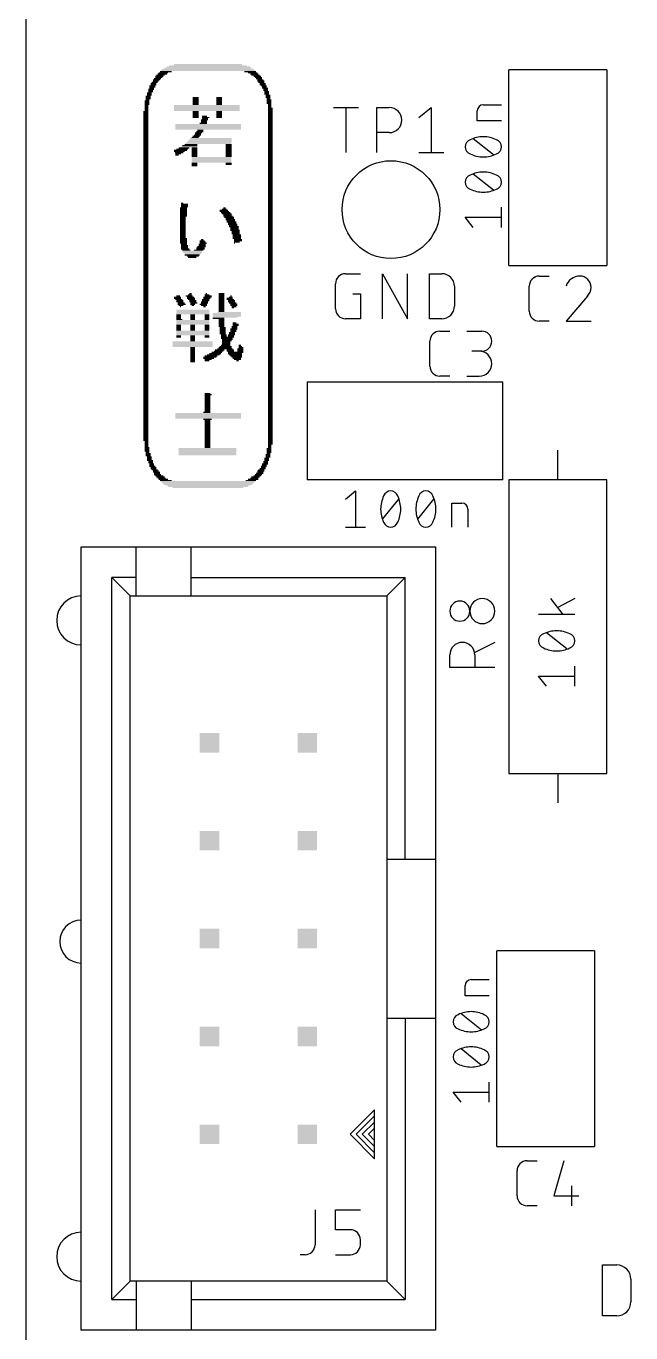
# Model space of a CAD drawing. Extents: x -7.6 to 60.9, y -11.6 to 79.9.
# Drawn here: x 0 to 15.71, y 8.34 to 42.25 of the extents above; entities that cross this region are included whole.
import ezdxf

# ---------------------------------------------------------------- set-up
doc = ezdxf.new("R2010")
doc.units = 0
for name, color, linetype in [('20', 30, 'CONTINUOUS'), ('21', 253, 'CONTINUOUS'), ('25', 253, 'CONTINUOUS'), ('51', 253, 'CONTINUOUS')]:
    doc.layers.add(name, color=color, linetype=linetype)

# ---------------------------------------------------------------- blocks, each defined once
blk = doc.blocks.new('RECT')
blk.add_solid([(-0.5, -0.5), (0.5, -0.5), (-0.5, 0.5), (0.5, 0.5)])

msp = doc.modelspace()

# ---------------------------------------------------------------- linework, layer by layer
at = {"layer": '20'}
msp.add_line((0, 1), (0, 54), dxfattribs=at)
at = {"layer": '21'}
for p, q in [((12.5412, 36.0363), (12.5412, 41.1163)), ((15.0813, 41.1163), (12.5412, 41.1163)), ((15.0813, 41.1163), (15.0813, 36.0363)), ((12.5412, 36.0363), (15.0813, 36.0363)), ((8.2942, 35.8255), (8.6837, 35.8255)), ((9.2537, 34.657), (9.2537, 35.8255)), ((9.2537, 35.8255), (9.9029, 34.657)), ((9.9029, 34.657), (9.9029, 35.8255)), ((10.4729, 34.657), (10.4729, 35.8255)), ((10.4729, 35.8255), (10.7975, 35.8255)), ((8.0346, 34.9167), (8.0346, 35.5658)), ((8.4889, 35.3062), (8.6837, 35.3062)), ((8.6837, 35.3062), (8.6837, 34.657)), ((11.1221, 35.5009), (11.1221, 34.9816)), ((8.6837, 34.657), (8.2942, 34.657)), ((10.7975, 34.657), (10.4729, 34.657)), ((7.3025, 33.02), (12.3825, 33.02)), ((7.3025, 33.02), (7.3025, 30.48)), ((12.3825, 30.48), (12.3825, 33.02)), ((13.8113, 30.48), (13.8113, 31.242)), ((12.3825, 30.48), (7.3025, 30.48)), ((12.5412, 30.48), (12.5412, 22.86)), ((15.0813, 30.48), (12.5412, 30.48)), ((15.0813, 22.86), (15.0813, 30.48)), ((1.4287, 8.4138), (1.4287, 28.7338)), ((1.4287, 28.7338), (2.8575, 28.7338)), ((2.8575, 28.7338), (4.2862, 28.7338)), ((2.8575, 27.9401), (2.8575, 28.7338)), ((4.2862, 28.7338), (10.6363, 28.7338)), ((4.2862, 27.9401), (4.2862, 28.7338)), ((10.6363, 28.7338), (10.6363, 20.6376)), ((2.2225, 9.2074), (2.2225, 27.9401)), ((2.8575, 27.9401), (2.2225, 27.9401)), ((2.6987, 27.4638), (2.2225, 27.9401)), ((2.8575, 27.4638), (2.8575, 27.9401)), ((4.2862, 27.4638), (4.2862, 27.9401)), ((4.2862, 27.9401), (9.8425, 27.9401)), ((9.3663, 27.4638), (9.8425, 27.9401)), ((9.8425, 20.6376), (9.8425, 27.9401)), ((2.6987, 9.6837), (2.6987, 27.4638)), ((2.6987, 27.4638), (2.8575, 27.4638)), ((2.8575, 27.4638), (4.2862, 27.4638)), ((4.2862, 27.4638), (9.3663, 27.4638)), ((9.3663, 27.4638), (9.3663, 20.6376)), ((12.5412, 22.86), (15.0813, 22.86)), ((13.8113, 22.86), (13.8113, 22.098)), ((9.3663, 20.6376), (9.3663, 16.5099)), ((9.3663, 20.6376), (9.8425, 20.6376)), ((9.8425, 20.6376), (10.6363, 20.6376)), ((10.6363, 20.6376), (10.6363, 16.5099)), ((12.2238, 13.1763), (12.2238, 18.2563)), ((14.7637, 18.2563), (12.2238, 18.2563)), ((14.7637, 18.2563), (14.7637, 13.1763)), ((9.3663, 16.5099), (9.3663, 9.6837)), ((9.3663, 16.5099), (9.8425, 16.5099)), ((9.8425, 16.5099), (10.6363, 16.5099)), ((9.8425, 16.5099), (9.8425, 9.2074)), ((10.6363, 16.5099), (10.6363, 8.4138)), ((9.0487, 14.1288), (8.4137, 13.4938)), ((9.0487, 13.97), (8.5725, 13.4938)), ((9.0487, 13.97), (9.0487, 14.1288)), ((9.0487, 13.8113), (9.0487, 13.97)), ((9.0487, 13.8113), (8.7312, 13.4938)), ((9.0487, 13.6524), (8.89, 13.4938)), ((9.0487, 13.6524), (9.0487, 13.8113)), ((9.0487, 13.335), (9.0487, 13.6524)), ((8.4137, 13.4938), (9.0487, 12.8588)), ((8.5725, 13.4938), (9.0487, 13.0175)), ((8.7312, 13.4938), (9.0487, 13.1763)), ((8.89, 13.4938), (9.0487, 13.335)), ((9.0487, 13.1763), (9.0487, 13.335)), ((9.0487, 13.0175), (9.0487, 13.1763)), ((9.0487, 12.8588), (9.0487, 13.0175)), ((12.2238, 13.1763), (14.7637, 13.1763)), ((14.9733, 8.782), (14.9733, 10.1029)), ((14.9733, 10.1029), (15.3402, 10.1029)), ((2.2225, 9.2074), (2.6987, 9.6837)), ((2.8575, 9.6837), (2.6987, 9.6837)), ((4.2862, 9.6837), (2.8575, 9.6837)), ((2.8575, 9.6837), (2.8575, 9.2074)), ((9.3663, 9.6837), (4.2862, 9.6837)), ((4.2862, 9.6837), (4.2862, 9.2074)), ((9.8425, 9.2074), (9.3663, 9.6837)), ((15.7071, 9.736), (15.7071, 9.1489)), ((2.2225, 9.2074), (2.8575, 9.2074)), ((2.8575, 9.2074), (2.8575, 8.4138)), ((4.2862, 9.2074), (4.2862, 8.4138)), ((4.2862, 9.2074), (9.8425, 9.2074)), ((15.3402, 8.782), (14.9733, 8.782)), ((2.8575, 8.4138), (1.4287, 8.4138)), ((4.2862, 8.4138), (2.8575, 8.4138)), ((10.6363, 8.4138), (4.2862, 8.4138))]:
    msp.add_line(p, q, dxfattribs=at)
for centre, radius, start, end in [((8.2942, 35.5658), 0.2596, 90.0007, 180), ((10.7975, 35.5009), 0.3246, 0, 90), ((10.7975, 34.9816), 0.3246, 269.9994, 0), ((8.2942, 34.9167), 0.2596, 180, 270), ((1.4287, 26.8288), 0.635, 90, 270), ((1.4287, 18.4944), 0.5556, 90, 270), ((1.4287, 10.3187), 0.635, 90, 270), ((15.3402, 9.736), 0.3669, 0, 90), ((15.3402, 9.1489), 0.3669, 270, 0)]:
    msp.add_arc(centre, radius, start, end, dxfattribs=at)
at = {"layer": '25'}
for p, q in [((7.987, 40.1354), (8.6362, 40.1354)), ((8.3116, 38.9671), (8.3116, 40.1354)), ((9.1089, 38.9671), (9.1089, 40.1354)), ((9.1089, 40.1354), (9.4334, 40.1354)), ((10.1968, 39.8758), (10.5214, 40.1354)), ((10.5214, 40.1354), (10.5214, 38.9671)), ((11.7179, 39.7918), (11.7179, 40.0528)), ((11.8745, 40.2095), (12.3444, 40.2095)), ((12.3444, 39.7918), (11.7179, 39.7918)), ((9.4334, 39.4863), (9.1089, 39.4863)), ((12.1356, 38.9079), (11.6134, 39.3255)), ((10.1968, 38.9671), (10.846, 38.9671)), ((12.1356, 37.9935), (11.6134, 38.4111)), ((12.3444, 37.0269), (12.3444, 37.549)), ((11.6134, 37.0269), (11.4046, 37.2879)), ((11.4046, 37.2879), (12.3444, 37.2879)), ((13.3279, 35.763), (13.5876, 35.763)), ((13.0683, 34.8542), (13.0683, 35.5033)), ((14.5759, 35.2437), (14.0241, 34.5945)), ((13.5876, 34.5945), (13.3279, 34.5945)), ((14.0241, 34.5945), (14.6732, 34.5945)), ((10.7479, 34.3342), (11.0076, 34.3342)), ((11.4441, 34.3342), (11.8336, 34.3342)), ((10.4883, 33.4254), (10.4883, 34.0746)), ((11.8336, 33.8149), (11.5739, 33.8149)), ((11.0076, 33.1658), (10.7479, 33.1658)), ((11.4441, 33.1658), (11.7687, 33.1658)), ((8.2931, 29.9791), (8.5542, 30.1879)), ((8.5542, 30.1879), (8.5542, 29.2481)), ((9.2597, 29.4569), (9.6774, 29.9791)), ((10.1741, 29.4569), (10.5918, 29.9791)), ((11.058, 29.2481), (11.058, 29.8746)), ((11.058, 29.8746), (11.3191, 29.8746)), ((11.4757, 29.718), (11.4757, 29.2481)), ((8.2931, 29.2481), (8.8152, 29.2481)), ((13.6229, 27.3993), (13.9361, 26.9816)), ((14.2494, 27.3993), (13.8056, 27.1644)), ((14.2494, 26.9816), (13.3096, 26.9816)), ((14.0406, 26.0872), (13.5184, 26.5049)), ((12.173, 26.2587), (11.6537, 25.999)), ((11.0046, 25.6096), (11.0046, 25.9341)), ((11.6537, 25.9341), (11.6537, 25.6096)), ((12.173, 25.6096), (11.0046, 25.6096)), ((14.2494, 25.1206), (14.2494, 25.6427)), ((13.5184, 25.1206), (13.3096, 25.3817)), ((13.3096, 25.3817), (14.2494, 25.3817)), ((11.4004, 17.0905), (11.4004, 17.3516)), ((11.557, 17.5082), (12.0269, 17.5082)), ((12.0269, 17.0905), (11.4004, 17.0905)), ((11.8181, 16.2066), (11.2959, 16.6243)), ((11.8181, 15.2922), (11.2959, 15.7099)), ((11.2959, 14.3256), (11.0871, 14.5867)), ((11.0871, 14.5867), (12.0269, 14.5867)), ((12.0269, 14.3256), (12.0269, 14.8477)), ((12.7508, 11.8992), (12.7508, 12.5483)), ((13.0104, 12.8079), (13.2701, 12.8079)), ((13.9663, 12.8079), (13.7066, 11.8992)), ((13.7066, 11.8992), (14.3557, 11.8992)), ((14.161, 12.1588), (14.161, 11.6395)), ((7.5041, 11.538), (7.5041, 10.6292)), ((8.0314, 11.0187), (8.0314, 11.538)), ((8.0314, 11.538), (8.6805, 11.538)), ((13.2701, 11.6395), (13.0104, 11.6395)), ((8.4209, 11.0187), (8.0314, 11.0187)), ((8.6805, 10.6292), (8.6805, 10.759)), ((7.2444, 10.3696), (7.1146, 10.3696)), ((8.0314, 10.3696), (8.4209, 10.3696))]:
    msp.add_line(p, q, dxfattribs=at)
msp.add_circle((9.4763, 37.4875), 1.27, dxfattribs=at)
for centre, radius, start, end in [((9.4334, 39.8109), 0.3246, 270, 90), ((11.8745, 40.0528), 0.1566, 90.0011, 180), ((11.8745, 38.6033), 0.7745, 90.0001, 115.9888), ((11.8745, 38.6033), 0.7745, 64.0113, 90), ((11.5978, 39.1167), 0.1932, 108.9238, 180.0003), ((11.5978, 39.1167), 0.1932, 179.9999, 251.076), ((12.1512, 39.1167), 0.1932, 360, 71.0747), ((12.1512, 39.1167), 0.1932, 288.9255, 359.9999), ((11.8745, 39.6301), 0.7745, 244.0112, 269.9999), ((11.8745, 39.6301), 0.7745, 270, 295.9887), ((11.5978, 38.2023), 0.1932, 108.9238, 180.0003), ((11.8745, 37.6889), 0.7745, 90.0001, 115.9888), ((11.8745, 37.6889), 0.7745, 64.0113, 90), ((12.1512, 38.2023), 0.1932, 360, 71.0747), ((11.5978, 38.2023), 0.1932, 179.9999, 251.076), ((11.8745, 38.7157), 0.7745, 244.0112, 269.9999), ((11.8745, 38.7157), 0.7745, 270, 295.9887), ((12.1512, 38.2023), 0.1932, 288.9255, 359.9999), ((13.3279, 35.5033), 0.2596, 90.0007, 180), ((14.3811, 35.3877), 0.3753, 90.0001, 162.0549), ((14.3811, 35.4708), 0.2921, 0, 90), ((14.3595, 35.4709), 0.3138, 313.604, 359.9996), ((13.3279, 34.8542), 0.2596, 180, 270), ((10.7479, 34.0746), 0.2596, 90.0007, 180), ((11.8336, 34.0746), 0.2596, 270, 90), ((11.7687, 33.4904), 0.3246, 270, 90), ((10.7479, 33.4254), 0.2596, 180, 270), ((9.4686, 29.9947), 0.1932, 90.0003, 161.0756), ((9.4686, 29.9947), 0.1932, 18.9247, 90.0003), ((10.3829, 29.9947), 0.1932, 90.0003, 161.0756), ((10.3829, 29.9947), 0.1932, 18.9247, 90.0003), ((9.982, 29.718), 0.7745, 154.011, 180.0001), ((8.9551, 29.718), 0.7745, 359.9999, 25.989), ((10.8964, 29.718), 0.7745, 154.011, 180.0001), ((9.8695, 29.718), 0.7745, 359.9999, 25.989), ((11.3191, 29.718), 0.1566, 0.0011, 90), ((9.982, 29.718), 0.7745, 180, 205.9887), ((8.9551, 29.718), 0.7745, 334.0113, 360), ((10.8964, 29.718), 0.7745, 180, 205.9887), ((9.8695, 29.718), 0.7745, 334.0113, 360), ((9.4686, 29.4413), 0.1932, 198.9255, 269.9999), ((9.4686, 29.4413), 0.1932, 270, 341.0747), ((10.3829, 29.4413), 0.1932, 198.9255, 269.9999), ((10.3829, 29.4413), 0.1932, 270, 341.0747), ((11.2642, 27.0697), 0.2596, 90, 270), ((11.2642, 27.0697), 0.2596, 270, 90), ((11.8484, 27.0697), 0.3246, 90, 270), ((11.8484, 27.0697), 0.3246, 270, 90), ((13.5028, 26.2961), 0.1932, 108.9238, 180.0003), ((13.7795, 25.7826), 0.7745, 90.0001, 115.9888), ((13.7795, 25.7826), 0.7745, 64.0113, 90), ((14.0562, 26.2961), 0.1932, 360, 71.0747), ((11.3291, 25.9341), 0.3246, 0, 180), ((13.5028, 26.2961), 0.1932, 179.9999, 251.076), ((13.7795, 26.8095), 0.7745, 244.0112, 269.9999), ((13.7795, 26.8095), 0.7745, 270, 295.9887), ((14.0562, 26.2961), 0.1932, 288.9255, 359.9999), ((11.557, 17.3516), 0.1566, 90.0011, 180), ((11.557, 15.902), 0.7745, 90.0001, 115.9888), ((11.557, 15.902), 0.7745, 64.0113, 90), ((11.2803, 16.4154), 0.1932, 108.9238, 180.0003), ((11.2803, 16.4154), 0.1932, 179.9999, 251.076), ((11.8337, 16.4154), 0.1932, 360, 71.0747), ((11.8337, 16.4154), 0.1932, 288.9255, 359.9999), ((11.557, 16.9289), 0.7745, 244.0112, 269.9999), ((11.557, 16.9289), 0.7745, 270, 295.9887), ((11.2803, 15.5011), 0.1932, 108.9238, 180.0003), ((11.557, 14.9876), 0.7745, 90.0001, 115.9888), ((11.557, 14.9876), 0.7745, 64.0113, 90), ((11.8337, 15.5011), 0.1932, 360, 71.0747), ((11.2803, 15.5011), 0.1932, 179.9999, 251.076), ((11.557, 16.0145), 0.7745, 244.0112, 269.9999), ((11.557, 16.0145), 0.7745, 270, 295.9887), ((11.8337, 15.5011), 0.1932, 288.9255, 359.9999), ((13.0104, 12.5483), 0.2596, 90.0007, 180), ((13.0104, 11.8992), 0.2596, 180, 270), ((8.4209, 10.759), 0.2596, 0, 90), ((7.2444, 10.6292), 0.2596, 270, 0), ((8.4209, 10.6292), 0.2596, 270, 0)]:
    msp.add_arc(centre, radius, start, end, dxfattribs=at)

# ---------------------------------------------------------------- block references
at = {"layer": '21', "yscale": 0.0305}
for p, xscale in [((3.5665, 41.0369), 0.2438), ((3.6274, 41.0674), 0.3048), ((4.7247, 41.0979), 2.4384), ((4.7247, 41.1284), 2.3774), ((4.7247, 41.1589), 2.2555), ((4.7399, 41.1893), 2.1641), ((4.7247, 41.2198), 2.0117), ((4.7247, 41.2503), 1.7678), ((5.822, 41.0674), 0.3048), ((5.8829, 41.0369), 0.2438), ((3.2769, 40.7017), 0.1524), ((3.3074, 40.7626), 0.1524), ((3.3074, 40.7321), 0.1524), ((3.3379, 40.7931), 0.1524), ((3.3836, 40.8541), 0.1829), ((3.3683, 40.8236), 0.1524), ((3.4141, 40.8845), 0.1829), ((3.4598, 40.9455), 0.2134), ((3.4445, 40.915), 0.1829), ((3.4903, 40.976), 0.2134), ((3.536, 41.0065), 0.2438), ((5.9287, 41.0065), 0.2134), ((5.9591, 40.976), 0.2134), ((6.0049, 40.9455), 0.1829), ((6.0353, 40.915), 0.1829), ((6.0506, 40.8845), 0.1524), ((6.0811, 40.8541), 0.1524), ((6.0963, 40.8236), 0.1829), ((6.1115, 40.7931), 0.1524), ((6.142, 40.7626), 0.1524), ((6.142, 40.7321), 0.1524), ((6.1725, 40.7017), 0.1524), ((3.1702, 40.4273), 0.1219), ((3.1702, 40.3969), 0.1219), ((3.1702, 40.3664), 0.1219), ((3.155, 40.3359), 0.0914), ((3.2007, 40.5188), 0.1219), ((3.2007, 40.4883), 0.1219), ((3.2007, 40.4578), 0.1219), ((3.2464, 40.6102), 0.1524), ((3.2312, 40.5797), 0.1219), ((3.2312, 40.5493), 0.1219), ((3.2769, 40.6712), 0.1524), ((3.2617, 40.6407), 0.1219), ((4.4047, 40.3969), 0.1524), ((4.4047, 40.3664), 0.1524), ((4.4047, 40.3359), 0.1524), ((5.0143, 40.3969), 0.1524), ((5.0143, 40.3664), 0.1524), ((5.0143, 40.3359), 0.1524), ((6.1877, 40.6712), 0.1219), ((6.203, 40.6407), 0.1524), ((6.2182, 40.6102), 0.1219), ((6.2182, 40.5797), 0.1219), ((6.2487, 40.5493), 0.1219), ((6.2487, 40.5188), 0.1219), ((6.2487, 40.4883), 0.1219), ((6.2792, 40.4578), 0.1219), ((6.2792, 40.4273), 0.1219), ((6.2792, 40.3969), 0.1219), ((6.2944, 40.3664), 0.0914), ((6.3097, 40.3359), 0.1219), ((3.1093, 40.0311), 0.1219), ((3.1093, 40.0006), 0.1219), ((3.1397, 40.3054), 0.1219), ((3.1397, 40.2749), 0.1219), ((3.1397, 40.2445), 0.1219), ((3.1397, 40.214), 0.1219), ((3.1245, 40.1835), 0.0914), ((3.1245, 40.153), 0.0914), ((3.1245, 40.1225), 0.0914), ((3.1245, 40.0921), 0.0914), ((3.1245, 40.0616), 0.0914), ((4.6942, 40.1835), 1.7069), ((4.6942, 40.153), 1.7069), ((4.6942, 40.1225), 1.7069), ((4.6942, 40.0921), 1.7069), ((4.6942, 40.0616), 1.7069), ((4.4047, 40.3054), 0.1524), ((4.4047, 40.2749), 0.1524), ((4.4047, 40.2445), 0.1524), ((4.4047, 40.214), 0.1524), ((4.4047, 40.0311), 0.1524), ((4.4047, 40.0006), 0.1524), ((5.0143, 40.3054), 0.1524), ((5.0143, 40.2749), 0.1524), ((5.0143, 40.2445), 0.1524), ((5.0143, 40.214), 0.1524), ((5.0143, 40.0311), 0.1524), ((5.0143, 40.0006), 0.1524), ((6.3097, 40.3054), 0.1219), ((6.3097, 40.2749), 0.1219), ((6.3097, 40.2445), 0.1219), ((6.3401, 40.1225), 0.1219), ((6.3401, 40.0921), 0.1219), ((6.3401, 40.0616), 0.1219), ((6.3401, 40.0311), 0.1219), ((6.3401, 40.0006), 0.1219), ((6.3249, 40.214), 0.0914), ((6.3249, 40.1835), 0.0914), ((6.3249, 40.153), 0.0914), ((3.1093, 39.9701), 0.1219), ((3.1093, 39.9397), 0.1219), ((3.1093, 39.9092), 0.1219), ((3.1093, 39.8787), 0.1219), ((3.1093, 39.8482), 0.1219), ((3.1093, 39.8177), 0.1219), ((3.1093, 39.7873), 0.1219), ((3.1093, 39.7568), 0.1219), ((3.1093, 39.7263), 0.1219), ((3.1093, 39.6958), 0.1219), ((3.1093, 39.6653), 0.1219), ((4.7247, 39.6958), 1.7069), ((4.7247, 39.6653), 1.7069), ((4.4047, 39.9701), 0.1524), ((4.4047, 39.9397), 0.1524), ((4.4047, 39.9092), 0.1524), ((4.4047, 39.8787), 0.1524), ((4.6028, 39.7263), 0.1829), ((4.618, 39.7873), 0.1524), ((4.618, 39.7568), 0.1524), ((4.6333, 39.8177), 0.1829), ((4.6637, 39.8787), 0.1829), ((4.6485, 39.8482), 0.1524), ((4.6333, 39.9092), 0.1219), ((5.0143, 39.9701), 0.1524), ((5.0143, 39.9397), 0.1524), ((5.0143, 39.9092), 0.1524), ((5.0143, 39.8787), 0.1524), ((6.3401, 39.9701), 0.1219), ((6.3401, 39.9397), 0.1219), ((6.3401, 39.9092), 0.1219), ((6.3401, 39.8787), 0.1219), ((6.3401, 39.8482), 0.1219), ((6.3401, 39.8177), 0.1219), ((6.3401, 39.7873), 0.1219), ((6.3401, 39.7568), 0.1219), ((6.3401, 39.7263), 0.1219), ((6.3401, 39.6958), 0.1219), ((6.3401, 39.6653), 0.1219), ((3.1093, 39.6349), 0.1219), ((3.1093, 39.6044), 0.1219), ((3.1093, 39.5739), 0.1219), ((3.1093, 39.5434), 0.1219), ((3.1093, 39.5129), 0.1219), ((3.1093, 39.4825), 0.1219), ((3.1093, 39.452), 0.1219), ((3.1093, 39.4215), 0.1219), ((3.1093, 39.391), 0.1219), ((3.1093, 39.3605), 0.1219), ((3.1093, 39.3301), 0.1219), ((4.7247, 39.6349), 1.7069), ((4.7247, 39.6044), 1.7069), ((4.7247, 39.5739), 1.7069), ((4.8009, 39.3301), 1.0668), ((4.3894, 39.3605), 0.1829), ((4.4199, 39.391), 0.1829), ((4.4504, 39.4215), 0.1829), ((4.4656, 39.452), 0.1524), ((4.4809, 39.4825), 0.1829), ((4.5113, 39.5129), 0.1829), ((4.5266, 39.5434), 0.1524), ((6.3401, 39.6349), 0.1219), ((6.3401, 39.6044), 0.1219), ((6.3401, 39.5739), 0.1219), ((6.3401, 39.5434), 0.1219), ((6.3401, 39.5129), 0.1219), ((6.3401, 39.4825), 0.1219), ((6.3401, 39.452), 0.1219), ((6.3401, 39.4215), 0.1219), ((6.3401, 39.391), 0.1219), ((6.3401, 39.3605), 0.1219), ((6.3401, 39.3301), 0.1219), ((3.1093, 39.2996), 0.1219), ((3.1093, 39.2691), 0.1219), ((3.1093, 39.2386), 0.1219), ((3.1093, 39.2081), 0.1219), ((3.1093, 39.1777), 0.1219), ((3.1093, 39.1472), 0.1219), ((3.1093, 39.1167), 0.1219), ((3.1093, 39.0862), 0.1219), ((3.1093, 39.0557), 0.1219), ((3.1093, 39.0253), 0.1219), ((3.1093, 38.9948), 0.1219), ((4.0084, 39.0253), 0.3353), ((3.9779, 38.9948), 0.2743), ((4.0541, 39.0557), 0.3048), ((4.0999, 39.0862), 0.2743), ((4.237, 39.1167), 0.4267), ((4.2523, 39.1472), 0.3962), ((4.2827, 39.1777), 0.3353), ((4.7399, 39.2081), 1.1887), ((4.7552, 39.2386), 1.1582), ((4.7704, 39.2691), 1.1278), ((4.7857, 39.2996), 1.0973), ((4.3742, 39.0862), 0.1524), ((4.3742, 39.0557), 0.1524), ((4.3742, 39.0253), 0.1524), ((4.3742, 38.9948), 0.1524), ((5.2581, 39.1777), 0.1524), ((5.2581, 39.1472), 0.1524), ((5.2581, 39.1167), 0.1524), ((5.2581, 39.0862), 0.1524), ((5.2581, 39.0557), 0.1524), ((5.2581, 39.0253), 0.1524), ((5.2581, 38.9948), 0.1524), ((6.3401, 39.2996), 0.1219), ((6.3401, 39.2691), 0.1219), ((6.3401, 39.2386), 0.1219), ((6.3401, 39.2081), 0.1219), ((6.3401, 39.1777), 0.1219), ((6.3401, 39.1472), 0.1219), ((6.3401, 39.1167), 0.1219), ((6.3401, 39.0862), 0.1219), ((6.3401, 39.0557), 0.1219), ((6.3401, 39.0253), 0.1219), ((6.3401, 38.9948), 0.1219), ((3.1093, 38.9643), 0.1219), ((3.1093, 38.9338), 0.1219), ((3.1093, 38.9033), 0.1219), ((3.1093, 38.8729), 0.1219), ((3.1093, 38.8424), 0.1219), ((3.1093, 38.8119), 0.1219), ((3.1093, 38.7814), 0.1219), ((3.1093, 38.7509), 0.1219), ((3.1093, 38.7205), 0.1219), ((3.1093, 38.69), 0.1219), ((3.1093, 38.6595), 0.1219), ((3.9779, 38.9643), 0.2134), ((3.9475, 38.9338), 0.1524), ((3.917, 38.9033), 0.0914), ((4.8161, 38.8424), 1.0363), ((4.8161, 38.8119), 1.0363), ((4.8161, 38.7814), 1.0363), ((4.8161, 38.7509), 1.0363), ((4.8161, 38.7205), 1.0363), ((4.3742, 38.9643), 0.1524), ((4.3742, 38.9338), 0.1524), ((4.3742, 38.9033), 0.1524), ((4.3742, 38.8729), 0.1524), ((4.3742, 38.69), 0.1524), ((4.3742, 38.6595), 0.1524), ((5.2581, 38.9643), 0.1524), ((5.2581, 38.9338), 0.1524), ((5.2581, 38.9033), 0.1524), ((5.2581, 38.8729), 0.1524), ((5.2581, 38.69), 0.1524), ((5.2581, 38.6595), 0.1524), ((6.3401, 38.9643), 0.1219), ((6.3401, 38.9338), 0.1219), ((6.3401, 38.9033), 0.1219), ((6.3401, 38.8729), 0.1219), ((6.3401, 38.8424), 0.1219), ((6.3401, 38.8119), 0.1219), ((6.3401, 38.7814), 0.1219), ((6.3401, 38.7509), 0.1219), ((6.3401, 38.7205), 0.1219), ((6.3401, 38.69), 0.1219), ((6.3401, 38.6595), 0.1219), ((3.1093, 38.629), 0.1219), ((3.1093, 38.5985), 0.1219), ((3.1093, 38.5681), 0.1219), ((3.1093, 38.5376), 0.1219), ((3.1093, 38.5071), 0.1219), ((3.1093, 38.4766), 0.1219), ((3.1093, 38.4461), 0.1219), ((3.1093, 38.4157), 0.1219), ((3.1093, 38.3852), 0.1219), ((3.1093, 38.3547), 0.1219), ((3.1093, 38.3242), 0.1219), ((4.3742, 38.629), 0.1524), ((6.3401, 38.629), 0.1219), ((6.3401, 38.5985), 0.1219), ((6.3401, 38.5681), 0.1219), ((6.3401, 38.5376), 0.1219), ((6.3401, 38.5071), 0.1219), ((6.3401, 38.4766), 0.1219), ((6.3401, 38.4461), 0.1219), ((6.3401, 38.4157), 0.1219), ((6.3401, 38.3852), 0.1219), ((6.3401, 38.3547), 0.1219), ((6.3401, 38.3242), 0.1219), ((3.1093, 38.2937), 0.1219), ((3.1093, 38.2633), 0.1219), ((3.1093, 38.2328), 0.1219), ((3.1093, 38.2023), 0.1219), ((3.1093, 38.1718), 0.1219), ((3.1093, 38.1413), 0.1219), ((3.1093, 38.1109), 0.1219), ((3.1093, 38.0804), 0.1219), ((3.1093, 38.0499), 0.1219), ((3.1093, 38.0194), 0.1219), ((3.1093, 37.9889), 0.1219), ((6.3401, 38.2937), 0.1219), ((6.3401, 38.2633), 0.1219), ((6.3401, 38.2328), 0.1219), ((6.3401, 38.2023), 0.1219), ((6.3401, 38.1718), 0.1219), ((6.3401, 38.1413), 0.1219), ((6.3401, 38.1109), 0.1219), ((6.3401, 38.0804), 0.1219), ((6.3401, 38.0499), 0.1219), ((6.3401, 38.0194), 0.1219), ((6.3401, 37.9889), 0.1219), ((3.1093, 37.9585), 0.1219), ((3.1093, 37.928), 0.1219), ((3.1093, 37.8975), 0.1219), ((3.1093, 37.867), 0.1219), ((3.1093, 37.8365), 0.1219), ((3.1093, 37.8061), 0.1219), ((3.1093, 37.7756), 0.1219), ((3.1093, 37.7451), 0.1219), ((3.1093, 37.7146), 0.1219), ((3.1093, 37.6841), 0.1219), ((3.1093, 37.6537), 0.1219), ((3.1093, 37.6232), 0.1219), ((4.0541, 37.6537), 0.061), ((4.1151, 37.6232), 0.1829), ((6.3401, 37.9585), 0.1219), ((6.3401, 37.928), 0.1219), ((6.3401, 37.8975), 0.1219), ((6.3401, 37.867), 0.1219), ((6.3401, 37.8365), 0.1219), ((6.3401, 37.8061), 0.1219), ((6.3401, 37.7756), 0.1219), ((6.3401, 37.7451), 0.1219), ((6.3401, 37.7146), 0.1219), ((6.3401, 37.6841), 0.1219), ((6.3401, 37.6537), 0.1219), ((6.3401, 37.6232), 0.1219), ((3.1093, 37.5927), 0.1219), ((3.1093, 37.5622), 0.1219), ((3.1093, 37.5317), 0.1219), ((3.1093, 37.5013), 0.1219), ((3.1093, 37.4708), 0.1219), ((3.1093, 37.4403), 0.1219), ((3.1093, 37.4098), 0.1219), ((3.1093, 37.3793), 0.1219), ((3.1093, 37.3489), 0.1219), ((3.1093, 37.3184), 0.1219), ((3.1093, 37.2879), 0.1219), ((4.0846, 37.5317), 0.1829), ((4.0846, 37.5013), 0.1829), ((4.0846, 37.4708), 0.1829), ((4.0846, 37.4403), 0.1829), ((4.0846, 37.4098), 0.1829), ((4.0846, 37.3793), 0.1829), ((4.0846, 37.3489), 0.1829), ((4.0846, 37.3184), 0.1829), ((4.0694, 37.2879), 0.1524), ((4.1151, 37.5927), 0.1829), ((4.1151, 37.5622), 0.1829), ((5.1362, 37.4708), 0.2134), ((5.1514, 37.4403), 0.2438), ((5.1819, 37.4098), 0.2438), ((5.1514, 37.5013), 0.1219), ((5.2124, 37.3793), 0.2438), ((5.1514, 37.5317), 0.061), ((5.2276, 37.3489), 0.2134), ((5.2429, 37.3184), 0.2438), ((5.2733, 37.2879), 0.2438), ((6.3401, 37.5927), 0.1219), ((6.3401, 37.5622), 0.1219), ((6.3401, 37.5317), 0.1219), ((6.3401, 37.5013), 0.1219), ((6.3401, 37.4708), 0.1219), ((6.3401, 37.4403), 0.1219), ((6.3401, 37.4098), 0.1219), ((6.3401, 37.3793), 0.1219), ((6.3401, 37.3489), 0.1219), ((6.3401, 37.3184), 0.1219), ((6.3401, 37.2879), 0.1219), ((3.1093, 37.2574), 0.1219), ((3.1093, 37.2269), 0.1219), ((3.1093, 37.1965), 0.1219), ((3.1093, 37.166), 0.1219), ((3.1093, 37.1355), 0.1219), ((3.1093, 37.105), 0.1219), ((3.1093, 37.0745), 0.1219), ((3.1093, 37.0441), 0.1219), ((3.1093, 37.0136), 0.1219), ((3.1093, 36.9831), 0.1219), ((3.1093, 36.9526), 0.1219), ((4.0694, 37.2574), 0.1524), ((4.0694, 37.2269), 0.1524), ((4.0694, 37.1965), 0.1524), ((4.0694, 37.166), 0.1524), ((4.0694, 37.1355), 0.1524), ((4.0694, 37.105), 0.1524), ((4.0694, 37.0745), 0.1524), ((4.0694, 37.0441), 0.1524), ((4.0694, 37.0136), 0.1524), ((4.0694, 36.9831), 0.1524), ((4.0694, 36.9526), 0.1524), ((5.2886, 37.2574), 0.2134), ((5.3038, 37.2269), 0.2438), ((5.3191, 37.1965), 0.2134), ((5.3343, 37.166), 0.2438), ((5.3495, 37.1355), 0.2134), ((5.3648, 37.105), 0.2438), ((5.38, 37.0745), 0.2134), ((5.3953, 37.0441), 0.2438), ((5.4105, 37.0136), 0.2134), ((5.4105, 36.9831), 0.2134), ((5.4257, 36.9526), 0.2438), ((6.3401, 37.2574), 0.1219), ((6.3401, 37.2269), 0.1219), ((6.3401, 37.1965), 0.1219), ((6.3401, 37.166), 0.1219), ((6.3401, 37.1355), 0.1219), ((6.3401, 37.105), 0.1219), ((6.3401, 37.0745), 0.1219), ((6.3401, 37.0441), 0.1219), ((6.3401, 37.0136), 0.1219), ((6.3401, 36.9831), 0.1219), ((6.3401, 36.9526), 0.1219), ((3.1093, 36.9221), 0.1219), ((3.1093, 36.8917), 0.1219), ((3.1093, 36.8612), 0.1219), ((3.1093, 36.8307), 0.1219), ((3.1093, 36.8002), 0.1219), ((3.1093, 36.7697), 0.1219), ((3.1093, 36.7393), 0.1219), ((3.1093, 36.7088), 0.1219), ((3.1093, 36.6783), 0.1219), ((3.1093, 36.6478), 0.1219), ((3.1093, 36.6173), 0.1219), ((4.0846, 36.7393), 0.1829), ((4.0846, 36.7088), 0.1829), ((4.0846, 36.6783), 0.1829), ((4.0846, 36.6478), 0.1829), ((4.0846, 36.6173), 0.1829), ((4.0694, 36.9221), 0.1524), ((4.0694, 36.8917), 0.1524), ((4.0694, 36.8612), 0.1524), ((4.0694, 36.8307), 0.1524), ((4.0694, 36.8002), 0.1524), ((4.0694, 36.7697), 0.1524), ((4.5875, 36.6478), 0.1524), ((4.5723, 36.6783), 0.1219), ((4.6028, 36.6173), 0.1829), ((4.5723, 36.7088), 0.061), ((5.441, 36.9221), 0.2134), ((5.441, 36.8917), 0.2134), ((5.441, 36.8612), 0.2134), ((5.4715, 36.8307), 0.2134), ((5.4715, 36.8002), 0.2134), ((5.4715, 36.7697), 0.2134), ((5.4715, 36.7393), 0.2134), ((5.5019, 36.7088), 0.2134), ((5.5019, 36.6783), 0.2134), ((5.4105, 36.6173), 0.0305), ((5.4715, 36.6478), 0.1524), ((6.3401, 36.9221), 0.1219), ((6.3401, 36.8917), 0.1219), ((6.3401, 36.8612), 0.1219), ((6.3401, 36.8307), 0.1219), ((6.3401, 36.8002), 0.1219), ((6.3401, 36.7697), 0.1219), ((6.3401, 36.7393), 0.1219), ((6.3401, 36.7088), 0.1219), ((6.3401, 36.6783), 0.1219), ((6.3401, 36.6478), 0.1219), ((6.3401, 36.6173), 0.1219), ((3.1093, 36.5869), 0.1219), ((3.1093, 36.5564), 0.1219), ((3.1093, 36.5259), 0.1219), ((3.1093, 36.4954), 0.1219), ((3.1093, 36.4649), 0.1219), ((3.1093, 36.4345), 0.1219), ((3.1093, 36.404), 0.1219), ((3.1093, 36.3735), 0.1219), ((3.1093, 36.343), 0.1219), ((3.1093, 36.3125), 0.1219), ((3.1093, 36.2821), 0.1219), ((4.1151, 36.5564), 0.1829), ((4.1151, 36.5259), 0.1829), ((4.1151, 36.4954), 0.1829), ((4.1303, 36.4649), 0.2134), ((4.0999, 36.5869), 0.1524), ((4.1608, 36.4345), 0.2134), ((4.3132, 36.404), 0.5182), ((4.3285, 36.3735), 0.4877), ((4.3285, 36.343), 0.4267), ((4.3132, 36.3125), 0.3962), ((4.3285, 36.2821), 0.3048), ((4.4809, 36.4345), 0.2438), ((4.5266, 36.4954), 0.2134), ((4.5266, 36.4649), 0.2134), ((4.5571, 36.5259), 0.2134), ((4.5723, 36.5869), 0.1829), ((4.5723, 36.5564), 0.1829), ((6.3401, 36.5869), 0.1219), ((6.3401, 36.5564), 0.1219), ((6.3401, 36.5259), 0.1219), ((6.3401, 36.4954), 0.1219), ((6.3401, 36.4649), 0.1219), ((6.3401, 36.4345), 0.1219), ((6.3401, 36.404), 0.1219), ((6.3401, 36.3735), 0.1219), ((6.3401, 36.343), 0.1219), ((6.3401, 36.3125), 0.1219), ((6.3401, 36.2821), 0.1219), ((3.1093, 36.2516), 0.1219), ((3.1093, 36.2211), 0.1219), ((3.1093, 36.1906), 0.1219), ((3.1093, 36.1601), 0.1219), ((3.1093, 36.1297), 0.1219), ((3.1093, 36.0992), 0.1219), ((3.1093, 36.0687), 0.1219), ((3.1093, 36.0382), 0.1219), ((3.1093, 36.0077), 0.1219), ((3.1093, 35.9773), 0.1219), ((3.1093, 35.9468), 0.1219), ((4.3132, 36.2516), 0.2134), ((6.3401, 36.2516), 0.1219), ((6.3401, 36.2211), 0.1219), ((6.3401, 36.1906), 0.1219), ((6.3401, 36.1601), 0.1219), ((6.3401, 36.1297), 0.1219), ((6.3401, 36.0992), 0.1219), ((6.3401, 36.0687), 0.1219), ((6.3401, 36.0382), 0.1219), ((6.3401, 36.0077), 0.1219), ((6.3401, 35.9773), 0.1219), ((6.3401, 35.9468), 0.1219), ((3.1093, 35.9163), 0.1219), ((3.1093, 35.8858), 0.1219), ((3.1093, 35.8553), 0.1219), ((3.1093, 35.8249), 0.1219), ((3.1093, 35.7944), 0.1219), ((3.1093, 35.7639), 0.1219), ((3.1093, 35.7334), 0.1219), ((3.1093, 35.7029), 0.1219), ((3.1093, 35.6725), 0.1219), ((3.1093, 35.642), 0.1219), ((3.1093, 35.6115), 0.1219), ((6.3401, 35.9163), 0.1219), ((6.3401, 35.8858), 0.1219), ((6.3401, 35.8553), 0.1219), ((6.3401, 35.8249), 0.1219), ((6.3401, 35.7944), 0.1219), ((6.3401, 35.7639), 0.1219), ((6.3401, 35.7334), 0.1219), ((6.3401, 35.7029), 0.1219), ((6.3401, 35.6725), 0.1219), ((6.3401, 35.642), 0.1219), ((6.3401, 35.6115), 0.1219), ((3.1093, 35.581), 0.1219), ((3.1093, 35.5505), 0.1219), ((3.1093, 35.5201), 0.1219), ((3.1093, 35.4896), 0.1219), ((3.1093, 35.4591), 0.1219), ((3.1093, 35.4286), 0.1219), ((3.1093, 35.3981), 0.1219), ((3.1093, 35.3677), 0.1219), ((3.1093, 35.3372), 0.1219), ((3.1093, 35.3067), 0.1219), ((3.1093, 35.2762), 0.1219), ((4.2523, 35.2762), 0.0914), ((4.2675, 35.3067), 0.061), ((4.6942, 35.2762), 0.1219), ((4.679, 35.3067), 0.0305), ((5.0752, 35.3067), 0.1524), ((5.0752, 35.2762), 0.1524), ((6.3401, 35.581), 0.1219), ((6.3401, 35.5505), 0.1219), ((6.3401, 35.5201), 0.1219), ((6.3401, 35.4896), 0.1219), ((6.3401, 35.4591), 0.1219), ((6.3401, 35.4286), 0.1219), ((6.3401, 35.3981), 0.1219), ((6.3401, 35.3677), 0.1219), ((6.3401, 35.3372), 0.1219), ((6.3401, 35.3067), 0.1219), ((6.3401, 35.2762), 0.1219), ((3.1093, 35.2457), 0.1219), ((3.1093, 35.2153), 0.1219), ((3.1093, 35.1848), 0.1219), ((3.1093, 35.1543), 0.1219), ((3.1093, 35.1238), 0.1219), ((3.1093, 35.0933), 0.1219), ((3.1093, 35.0629), 0.1219), ((3.1093, 35.0324), 0.1219), ((3.1093, 35.0019), 0.1219), ((3.1093, 34.9714), 0.1219), ((3.1093, 34.9409), 0.1219), ((3.1093, 34.9105), 0.1219), ((3.9322, 35.2153), 0.1829), ((3.9322, 35.1848), 0.1829), ((3.9627, 35.1543), 0.1829), ((3.9932, 35.1238), 0.1829), ((3.9932, 35.0933), 0.1829), ((3.9475, 35.2457), 0.0914), ((4.0237, 35.0629), 0.1829), ((4.0389, 35.0324), 0.2134), ((4.0237, 35.0019), 0.1219), ((4.0084, 34.9714), 0.0305), ((4.237, 35.2457), 0.1829), ((4.2827, 35.1848), 0.2134), ((4.2675, 35.2153), 0.1829), ((4.298, 35.1543), 0.1829), ((4.3285, 35.1238), 0.1829), ((4.3285, 35.0933), 0.1829), ((4.3589, 35.0629), 0.1829), ((4.3285, 35.0324), 0.1219), ((4.3285, 35.0019), 0.061), ((4.6028, 35.0324), 0.1829), ((4.618, 35.0019), 0.1524), ((4.6333, 35.0933), 0.1829), ((4.6333, 35.0629), 0.1829), ((4.6637, 35.1543), 0.1829), ((4.6637, 35.1238), 0.1829), ((4.7095, 35.2153), 0.2134), ((4.6942, 35.1848), 0.1829), ((4.6333, 34.9714), 0.061), ((4.7247, 35.2457), 0.1829), ((5.0752, 35.2457), 0.1524), ((5.0752, 35.2153), 0.1524), ((5.0752, 35.1848), 0.1524), ((5.0752, 35.1543), 0.1524), ((5.0752, 35.1238), 0.1524), ((5.0752, 35.0933), 0.1524), ((5.0752, 35.0629), 0.1524), ((5.0752, 35.0324), 0.1524), ((5.0752, 35.0019), 0.1524), ((5.0752, 34.9714), 0.1524), ((5.0752, 34.9409), 0.1524), ((5.0752, 34.9105), 0.1524), ((5.3038, 35.1543), 0.1829), ((5.2886, 35.1848), 0.1524), ((5.3343, 35.1238), 0.1829), ((5.3343, 35.0933), 0.1829), ((5.3648, 35.0629), 0.1829), ((5.3191, 35.2153), 0.0914), ((5.3191, 35.2457), 0.0305), ((5.3953, 35.0324), 0.1829), ((5.3953, 35.0019), 0.1829), ((5.3953, 34.9714), 0.1219), ((5.3648, 34.9409), 0.061), ((6.3401, 35.2457), 0.1219), ((6.3401, 35.2153), 0.1219), ((6.3401, 35.1848), 0.1219), ((6.3401, 35.1543), 0.1219), ((6.3401, 35.1238), 0.1219), ((6.3401, 35.0933), 0.1219), ((6.3401, 35.0629), 0.1219), ((6.3401, 35.0324), 0.1219), ((6.3401, 35.0019), 0.1219), ((6.3401, 34.9714), 0.1219), ((6.3401, 34.9409), 0.1219), ((6.3401, 34.9105), 0.1219), ((3.1093, 34.88), 0.1219), ((3.1093, 34.8495), 0.1219), ((3.1093, 34.819), 0.1219), ((3.1093, 34.7885), 0.1219), ((3.1093, 34.7581), 0.1219), ((3.1093, 34.7276), 0.1219), ((3.1093, 34.6971), 0.1219), ((3.1093, 34.6666), 0.1219), ((3.1093, 34.6361), 0.1219), ((3.1093, 34.6057), 0.1219), ((3.1093, 34.5752), 0.1219), ((3.9627, 34.7581), 0.1219), ((3.9627, 34.7276), 0.1219), ((3.9627, 34.6971), 0.1219), ((3.9627, 34.6666), 0.1219), ((3.9779, 34.6361), 0.1524), ((4.3285, 34.88), 0.8534), ((4.3285, 34.8495), 0.8534), ((4.3285, 34.819), 0.8534), ((4.3285, 34.7885), 0.8534), ((4.3285, 34.6057), 0.8534), ((4.3285, 34.5752), 0.8534), ((4.3285, 34.7581), 0.1219), ((4.3285, 34.7276), 0.1219), ((4.3285, 34.6971), 0.1219), ((4.3285, 34.6666), 0.1219), ((4.3285, 34.6361), 0.1219), ((4.6942, 34.7581), 0.1219), ((4.6942, 34.7276), 0.1219), ((4.6942, 34.6971), 0.1219), ((4.6942, 34.6666), 0.1219), ((4.6942, 34.6361), 0.1219), ((5.2124, 34.7885), 0.7315), ((5.2124, 34.7581), 0.7315), ((5.2124, 34.7276), 0.7315), ((5.1667, 34.6971), 0.6401), ((4.999, 34.6666), 0.3048), ((5.2733, 34.819), 0.6096), ((5.0752, 34.88), 0.1524), ((5.0752, 34.8495), 0.1524), ((5.0752, 34.6361), 0.1524), ((5.0752, 34.6057), 0.1524), ((5.0752, 34.5752), 0.1524), ((6.3401, 34.88), 0.1219), ((6.3401, 34.8495), 0.1219), ((6.3401, 34.819), 0.1219), ((6.3401, 34.7885), 0.1219), ((6.3401, 34.7581), 0.1219), ((6.3401, 34.7276), 0.1219), ((6.3401, 34.6971), 0.1219), ((6.3401, 34.6666), 0.1219), ((6.3401, 34.6361), 0.1219), ((6.3401, 34.6057), 0.1219), ((6.3401, 34.5752), 0.1219), ((3.1093, 34.5447), 0.1219), ((3.1093, 34.5142), 0.1219), ((3.1093, 34.4837), 0.1219), ((3.1093, 34.4533), 0.1219), ((3.1093, 34.4228), 0.1219), ((3.1093, 34.3923), 0.1219), ((3.1093, 34.3618), 0.1219), ((3.1093, 34.3313), 0.1219), ((3.1093, 34.3009), 0.1219), ((3.1093, 34.2704), 0.1219), ((3.1093, 34.2399), 0.1219), ((3.9627, 34.4837), 0.1219), ((3.9627, 34.4533), 0.1219), ((3.9627, 34.4228), 0.1219), ((3.9627, 34.3923), 0.1219), ((3.9627, 34.3618), 0.1219), ((4.3285, 34.5447), 0.8534), ((4.3285, 34.5142), 0.8534), ((4.3285, 34.3313), 0.8534), ((4.3285, 34.3009), 0.8534), ((4.3285, 34.2704), 0.8534), ((4.3285, 34.2399), 0.8534), ((4.3285, 34.4837), 0.1219), ((4.3285, 34.4533), 0.1219), ((4.3285, 34.4228), 0.1219), ((4.3285, 34.3923), 0.1219), ((4.3285, 34.3618), 0.1219), ((4.6942, 34.4837), 0.1219), ((4.6942, 34.4533), 0.1219), ((4.6942, 34.4228), 0.1219), ((4.6942, 34.3923), 0.1219), ((4.6942, 34.3618), 0.1219), ((5.0752, 34.5447), 0.1524), ((5.0752, 34.5142), 0.1524), ((5.0752, 34.4837), 0.1524), ((5.0752, 34.4533), 0.1524), ((5.1057, 34.4228), 0.1524), ((5.1057, 34.3923), 0.1524), ((5.1057, 34.3618), 0.1524), ((5.1057, 34.3313), 0.1524), ((5.1057, 34.3009), 0.1524), ((5.1057, 34.2704), 0.1524), ((5.1362, 34.2399), 0.1524), ((5.3343, 34.2399), 0.1829), ((5.3495, 34.3009), 0.1524), ((5.3495, 34.2704), 0.1524), ((5.3953, 34.3923), 0.1829), ((5.38, 34.3618), 0.1524), ((5.38, 34.3313), 0.1524), ((5.4105, 34.4533), 0.1524), ((5.4105, 34.4228), 0.1524), ((5.4105, 34.5447), 0.0914), ((5.441, 34.5142), 0.1524), ((5.441, 34.4837), 0.1524), ((6.3401, 34.5447), 0.1219), ((6.3401, 34.5142), 0.1219), ((6.3401, 34.4837), 0.1219), ((6.3401, 34.4533), 0.1219), ((6.3401, 34.4228), 0.1219), ((6.3401, 34.3923), 0.1219), ((6.3401, 34.3618), 0.1219), ((6.3401, 34.3313), 0.1219), ((6.3401, 34.3009), 0.1219), ((6.3401, 34.2704), 0.1219), ((6.3401, 34.2399), 0.1219), ((3.1093, 34.2094), 0.1219), ((3.1093, 34.1789), 0.1219), ((3.1093, 34.1485), 0.1219), ((3.1093, 34.118), 0.1219), ((3.1093, 34.0875), 0.1219), ((3.1093, 34.057), 0.1219), ((3.1093, 34.0265), 0.1219), ((3.1093, 33.9961), 0.1219), ((3.1093, 33.9656), 0.1219), ((3.1093, 33.9351), 0.1219), ((3.1093, 33.9046), 0.1219), ((4.3285, 34.057), 1.0363), ((4.3285, 34.0265), 1.0363), ((4.3285, 33.9961), 1.0363), ((4.3285, 33.9656), 1.0363), ((4.3285, 33.9351), 1.0363), ((3.9627, 34.2094), 0.1219), ((3.9627, 34.1789), 0.1219), ((4.3285, 34.2094), 0.1219), ((4.3285, 34.1789), 0.1219), ((4.3285, 34.1485), 0.1219), ((4.3285, 34.118), 0.1219), ((4.3285, 34.0875), 0.1219), ((4.3285, 33.9046), 0.1219), ((4.6942, 34.2094), 0.1219), ((4.6942, 34.1789), 0.1219), ((5.1667, 33.9046), 0.3353), ((5.1819, 33.9351), 0.3048), ((5.2276, 34.1789), 0.3353), ((5.1362, 34.2094), 0.1524), ((5.2124, 34.1485), 0.3048), ((5.1819, 33.9656), 0.2438), ((5.2276, 34.118), 0.2743), ((5.1971, 34.057), 0.2134), ((5.1971, 34.0265), 0.2134), ((5.1971, 33.9961), 0.2134), ((5.2124, 34.0875), 0.2438), ((5.3191, 34.2094), 0.1524), ((5.5781, 33.9046), 0.1219), ((5.5477, 33.9656), 0.061), ((5.5629, 33.9351), 0.0914), ((6.3401, 34.2094), 0.1219), ((6.3401, 34.1789), 0.1219), ((6.3401, 34.1485), 0.1219), ((6.3401, 34.118), 0.1219), ((6.3401, 34.0875), 0.1219), ((6.3401, 34.057), 0.1219), ((6.3401, 34.0265), 0.1219), ((6.3401, 33.9961), 0.1219), ((6.3401, 33.9656), 0.1219), ((6.3401, 33.9351), 0.1219), ((6.3401, 33.9046), 0.1219), ((3.1093, 33.8741), 0.1219), ((3.1093, 33.8437), 0.1219), ((3.1093, 33.8132), 0.1219), ((3.1093, 33.7827), 0.1219), ((3.1093, 33.7522), 0.1219), ((3.1093, 33.7217), 0.1219), ((3.1093, 33.6913), 0.1219), ((3.1093, 33.6608), 0.1219), ((3.1093, 33.6303), 0.1219), ((3.1093, 33.5998), 0.1219), ((3.1093, 33.5693), 0.1219), ((4.3285, 33.8741), 0.1219), ((4.3285, 33.8437), 0.1219), ((4.3285, 33.8132), 0.1219), ((4.3285, 33.7827), 0.1219), ((4.3285, 33.7522), 0.1219), ((4.3285, 33.7217), 0.1219), ((4.3285, 33.6913), 0.1219), ((4.3285, 33.6608), 0.1219), ((4.3285, 33.6303), 0.1219), ((4.3285, 33.5998), 0.1219), ((4.3285, 33.5693), 0.1219), ((4.7399, 33.6303), 0.2743), ((4.7704, 33.6608), 0.3353), ((4.8009, 33.6913), 0.3353), ((4.7247, 33.5998), 0.1829), ((4.6942, 33.5693), 0.1219), ((4.8619, 33.7217), 0.3353), ((4.9076, 33.7522), 0.3048), ((4.9533, 33.7827), 0.2743), ((4.999, 33.8132), 0.2438), ((5.0295, 33.8437), 0.2438), ((5.1667, 33.8741), 0.3962), ((5.3038, 33.8437), 0.1829), ((5.3038, 33.8132), 0.1829), ((5.4257, 33.7522), 0.3658), ((5.441, 33.7827), 0.3962), ((5.441, 33.7217), 0.3353), ((5.4562, 33.6913), 0.3048), ((5.4715, 33.6608), 0.2743), ((5.4715, 33.6303), 0.2134), ((5.4867, 33.5998), 0.1829), ((5.4867, 33.5693), 0.061), ((5.5629, 33.8741), 0.1524), ((5.5629, 33.8437), 0.1524), ((5.5629, 33.8132), 0.1524), ((6.3401, 33.8741), 0.1219), ((6.3401, 33.8437), 0.1219), ((6.3401, 33.8132), 0.1219), ((6.3401, 33.7827), 0.1219), ((6.3401, 33.7522), 0.1219), ((6.3401, 33.7217), 0.1219), ((6.3401, 33.6913), 0.1219), ((6.3401, 33.6608), 0.1219), ((6.3401, 33.6303), 0.1219), ((6.3401, 33.5998), 0.1219), ((6.3401, 33.5693), 0.1219), ((3.1093, 33.5389), 0.1219), ((3.1093, 33.5084), 0.1219), ((3.1093, 33.4779), 0.1219), ((3.1093, 33.4474), 0.1219), ((3.1093, 33.4169), 0.1219), ((3.1093, 33.3865), 0.1219), ((3.1093, 33.356), 0.1219), ((3.1093, 33.3255), 0.1219), ((3.1093, 33.295), 0.1219), ((3.1093, 33.2645), 0.1219), ((3.1093, 33.2341), 0.1219), ((4.3285, 33.5389), 0.1219), ((6.3401, 33.5389), 0.1219), ((6.3401, 33.5084), 0.1219), ((6.3401, 33.4779), 0.1219), ((6.3401, 33.4474), 0.1219), ((6.3401, 33.4169), 0.1219), ((6.3401, 33.3865), 0.1219), ((6.3401, 33.356), 0.1219), ((6.3401, 33.3255), 0.1219), ((6.3401, 33.295), 0.1219), ((6.3401, 33.2645), 0.1219), ((6.3401, 33.2341), 0.1219), ((3.1093, 33.2036), 0.1219), ((3.1093, 33.1731), 0.1219), ((3.1093, 33.1426), 0.1219), ((3.1093, 33.1121), 0.1219), ((3.1093, 33.0817), 0.1219), ((3.1093, 33.0512), 0.1219), ((3.1093, 33.0207), 0.1219), ((3.1093, 32.9902), 0.1219), ((3.1093, 32.9597), 0.1219), ((3.1093, 32.9293), 0.1219), ((3.1093, 32.8988), 0.1219), ((6.3401, 33.2036), 0.1219), ((6.3401, 33.1731), 0.1219), ((6.3401, 33.1426), 0.1219), ((6.3401, 33.1121), 0.1219), ((6.3401, 33.0817), 0.1219), ((6.3401, 33.0512), 0.1219), ((6.3401, 33.0207), 0.1219), ((6.3401, 32.9902), 0.1219), ((6.3401, 32.9597), 0.1219), ((6.3401, 32.9293), 0.1219), ((6.3401, 32.8988), 0.1219), ((3.1093, 32.8683), 0.1219), ((3.1093, 32.8378), 0.1219), ((3.1093, 32.8073), 0.1219), ((3.1093, 32.7769), 0.1219), ((3.1093, 32.7464), 0.1219), ((3.1093, 32.7159), 0.1219), ((3.1093, 32.6854), 0.1219), ((3.1093, 32.6549), 0.1219), ((3.1093, 32.6245), 0.1219), ((3.1093, 32.594), 0.1219), ((3.1093, 32.5635), 0.1219), ((4.7095, 32.7159), 0.1524), ((4.7247, 32.6854), 0.1829), ((4.7095, 32.6549), 0.1524), ((4.7095, 32.6245), 0.1524), ((4.7095, 32.594), 0.1524), ((4.7095, 32.5635), 0.1524), ((6.3401, 32.8683), 0.1219), ((6.3401, 32.8378), 0.1219), ((6.3401, 32.8073), 0.1219), ((6.3401, 32.7769), 0.1219), ((6.3401, 32.7464), 0.1219), ((6.3401, 32.7159), 0.1219), ((6.3401, 32.6854), 0.1219), ((6.3401, 32.6549), 0.1219), ((6.3401, 32.6245), 0.1219), ((6.3401, 32.594), 0.1219), ((6.3401, 32.5635), 0.1219), ((3.1093, 32.533), 0.1219), ((3.1093, 32.5025), 0.1219), ((3.1093, 32.4721), 0.1219), ((3.1093, 32.4416), 0.1219), ((3.1093, 32.4111), 0.1219), ((3.1093, 32.3806), 0.1219), ((3.1093, 32.3501), 0.1219), ((3.1093, 32.3197), 0.1219), ((3.1093, 32.2892), 0.1219), ((3.1093, 32.2587), 0.1219), ((3.1093, 32.2282), 0.1219), ((3.1093, 32.1977), 0.1219), ((4.7247, 32.1977), 1.7069), ((4.6942, 32.2282), 0.1829), ((4.7095, 32.533), 0.1524), ((4.7095, 32.5025), 0.1524), ((4.7095, 32.4721), 0.1524), ((4.7095, 32.4416), 0.1524), ((4.7095, 32.4111), 0.1524), ((4.7095, 32.3806), 0.1524), ((4.7095, 32.3501), 0.1524), ((4.7095, 32.3197), 0.1524), ((4.7095, 32.2892), 0.1524), ((4.7095, 32.2587), 0.1524), ((6.3401, 32.533), 0.1219), ((6.3401, 32.5025), 0.1219), ((6.3401, 32.4721), 0.1219), ((6.3401, 32.4416), 0.1219), ((6.3401, 32.4111), 0.1219), ((6.3401, 32.3806), 0.1219), ((6.3401, 32.3501), 0.1219), ((6.3401, 32.3197), 0.1219), ((6.3401, 32.2892), 0.1219), ((6.3401, 32.2587), 0.1219), ((6.3401, 32.2282), 0.1219), ((6.3401, 32.1977), 0.1219), ((3.1093, 32.1673), 0.1219), ((3.1093, 32.1368), 0.1219), ((3.1093, 32.1063), 0.1219), ((3.1093, 32.0758), 0.1219), ((3.1093, 32.0453), 0.1219), ((3.1093, 32.0149), 0.1219), ((3.1093, 31.9844), 0.1219), ((3.1093, 31.9539), 0.1219), ((3.1093, 31.9234), 0.1219), ((3.1093, 31.8929), 0.1219), ((3.1093, 31.8625), 0.1219), ((4.7247, 32.1673), 1.7069), ((4.7247, 32.1368), 1.7069), ((4.7247, 32.1063), 1.7069), ((4.7247, 32.0758), 1.7069), ((4.7095, 32.0453), 0.2134), ((4.7095, 32.0149), 0.1524), ((4.7095, 31.9844), 0.1524), ((4.7095, 31.9539), 0.1524), ((4.7095, 31.9234), 0.1524), ((4.7095, 31.8929), 0.1524), ((4.7095, 31.8625), 0.1524), ((6.3401, 32.1673), 0.1219), ((6.3401, 32.1368), 0.1219), ((6.3401, 32.1063), 0.1219), ((6.3401, 32.0758), 0.1219), ((6.3401, 32.0453), 0.1219), ((6.3401, 32.0149), 0.1219), ((6.3401, 31.9844), 0.1219), ((6.3401, 31.9539), 0.1219), ((6.3401, 31.9234), 0.1219), ((6.3401, 31.8929), 0.1219), ((6.3401, 31.8625), 0.1219), ((3.1093, 31.832), 0.1219), ((3.1093, 31.8015), 0.1219), ((3.1093, 31.771), 0.1219), ((3.1093, 31.7405), 0.1219), ((3.1093, 31.7101), 0.1219), ((3.1093, 31.6796), 0.1219), ((3.1093, 31.6491), 0.1219), ((3.1093, 31.6186), 0.1219), ((3.1093, 31.5881), 0.1219), ((3.1093, 31.5577), 0.1219), ((3.1093, 31.5272), 0.1219), ((4.7095, 31.832), 0.1524), ((4.7095, 31.8015), 0.1524), ((4.7095, 31.771), 0.1524), ((4.7095, 31.7405), 0.1524), ((4.7095, 31.7101), 0.1524), ((4.7095, 31.6796), 0.1524), ((4.7095, 31.6491), 0.1524), ((4.7095, 31.6186), 0.1524), ((4.7095, 31.5881), 0.1524), ((4.7095, 31.5577), 0.1524), ((4.7095, 31.5272), 0.1524), ((6.3401, 31.832), 0.1219), ((6.3401, 31.8015), 0.1219), ((6.3401, 31.771), 0.1219), ((6.3401, 31.7405), 0.1219), ((6.3401, 31.7101), 0.1219), ((6.3401, 31.6796), 0.1219), ((6.3401, 31.6491), 0.1219), ((6.3401, 31.6186), 0.1219), ((6.3401, 31.5881), 0.1219), ((6.3401, 31.5577), 0.1219), ((6.3401, 31.5272), 0.1219), ((3.1093, 31.4967), 0.1219), ((3.1397, 31.3138), 0.1219), ((3.1397, 31.2833), 0.1219), ((3.1397, 31.2529), 0.1219), ((3.1397, 31.2224), 0.1219), ((3.1245, 31.4662), 0.0914), ((3.1245, 31.4357), 0.0914), ((3.1245, 31.4053), 0.0914), ((3.1245, 31.3748), 0.0914), ((3.1245, 31.3443), 0.0914), ((3.155, 31.1919), 0.0914), ((4.7095, 31.2833), 1.4935), ((4.7095, 31.2529), 1.4935), ((4.7095, 31.2224), 1.4935), ((4.7095, 31.1919), 1.4935), ((4.7095, 31.4967), 0.1524), ((4.7095, 31.4662), 0.1524), ((4.7095, 31.4357), 0.1524), ((4.7095, 31.4053), 0.1524), ((4.7095, 31.3748), 0.1524), ((4.7095, 31.3443), 0.1524), ((4.7095, 31.3138), 0.1524), ((6.3097, 31.2833), 0.1219), ((6.3097, 31.2529), 0.1219), ((6.3097, 31.2224), 0.1219), ((6.3097, 31.1919), 0.1219), ((6.3401, 31.4967), 0.1219), ((6.3401, 31.4662), 0.1219), ((6.3401, 31.4357), 0.1219), ((6.3401, 31.4053), 0.1219), ((6.3249, 31.3748), 0.0914), ((6.3249, 31.3443), 0.0914), ((6.3249, 31.3138), 0.0914), ((3.1702, 31.1614), 0.1219), ((3.1702, 31.1309), 0.1219), ((3.1702, 31.1005), 0.1219), ((3.2007, 31.07), 0.1219), ((3.2007, 31.0395), 0.1219), ((3.2007, 31.009), 0.1219), ((3.2159, 30.9785), 0.1524), ((3.2312, 30.9481), 0.1219), ((3.2312, 30.9176), 0.1219), ((3.2617, 30.8871), 0.1219), ((3.2617, 30.8566), 0.1219), ((4.7095, 31.1614), 1.4935), ((4.7095, 31.1309), 1.4935), ((6.203, 30.8871), 0.1524), ((6.1877, 30.8566), 0.1219), ((6.2182, 30.9481), 0.1219), ((6.2182, 30.9176), 0.1219), ((6.2487, 31.0395), 0.1219), ((6.2487, 31.009), 0.1219), ((6.2487, 30.9785), 0.1219), ((6.2792, 31.1309), 0.1219), ((6.2792, 31.1005), 0.1219), ((6.2792, 31.07), 0.1219), ((6.2944, 31.1614), 0.0914), ((3.2769, 30.8261), 0.1524), ((3.3074, 30.7957), 0.1524), ((3.3074, 30.7652), 0.1524), ((3.3379, 30.7347), 0.1524), ((3.3683, 30.7042), 0.1524), ((3.3836, 30.6737), 0.1829), ((3.3988, 30.6433), 0.1524), ((3.4141, 30.6128), 0.1829), ((3.4598, 30.5823), 0.2134), ((3.4903, 30.5518), 0.2134), ((3.5207, 30.5213), 0.2134), ((5.9287, 30.5213), 0.2134), ((5.9591, 30.5518), 0.2134), ((6.0049, 30.5823), 0.1829), ((6.0353, 30.6128), 0.1829), ((6.0658, 30.6433), 0.1829), ((6.0963, 30.7042), 0.1829), ((6.0811, 30.6737), 0.1524), ((6.1115, 30.7347), 0.1524), ((6.142, 30.7652), 0.1524), ((6.1725, 30.8261), 0.1524), ((6.1573, 30.7957), 0.1219), ((3.5665, 30.4909), 0.2438), ((3.6274, 30.4604), 0.3048), ((4.7247, 30.4299), 2.4384), ((4.7247, 30.3994), 2.3774), ((4.7247, 30.3689), 2.3165), ((4.7247, 30.3385), 2.1946), ((4.7247, 30.308), 2.0726), ((4.7247, 30.2775), 1.8288), ((5.8372, 30.4604), 0.2743), ((5.8982, 30.4909), 0.2743)]:
    msp.add_blockref('RECT', p, dxfattribs=dict(at, xscale=xscale))
at = {"layer": '51', "xscale": 0.508, "yscale": 0.508, "rotation": 90}
for p in [(4.7625, 23.6538), (7.3025, 23.6538), (4.7625, 21.1137), (7.3025, 21.1137), (4.7625, 18.5738), (7.3025, 18.5738), (4.7625, 16.0338), (7.3025, 16.0338), (4.7625, 13.4938), (7.3025, 13.4938)]:
    msp.add_blockref('RECT', p, dxfattribs=at)

doc.saveas('drawing.dxf')
